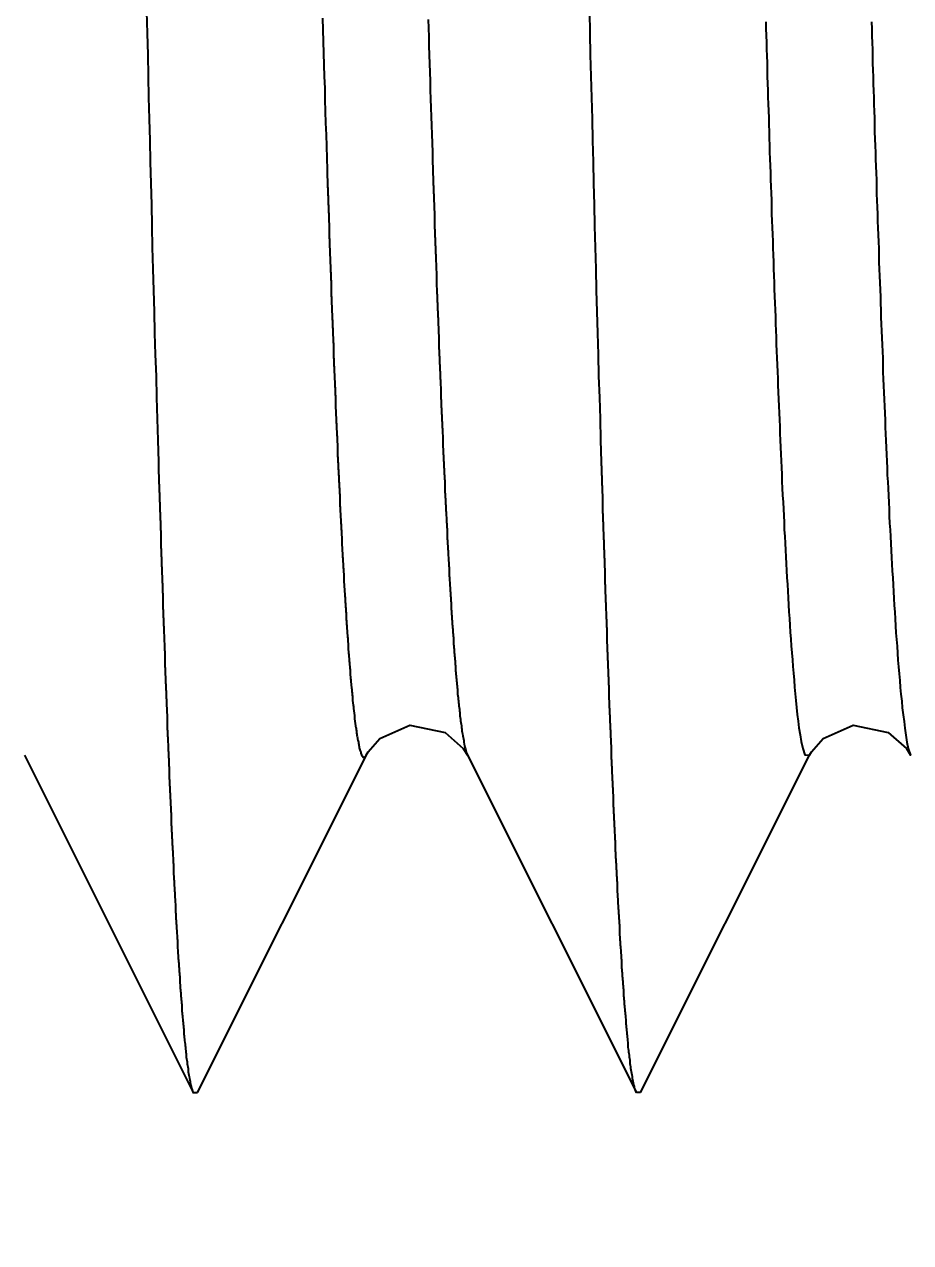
# Model space of a CAD drawing. Header units: millimetres. Extents: x 0 to 5600, y -67 to 2530.
# Drawn here: x 4045.482 to 4048.562, y 913.261 to 917.496 of the extents above; entities that cross this region are included whole.
import ezdxf

# ---------------------------------------------------------------- set-up
doc = ezdxf.new("R2010")
doc.units = ezdxf.units.MM
doc.layers.add('내부선 및 부속', color=4, linetype='Continuous')
doc.layers.add('치수선', color=7, linetype='Continuous')
doc.styles.add('____', font='')
doc.styles.get('____').set_extended_font_data('굴림')
doc.dimstyles.new('MSADIM', dxfattribs={"dimtxt": 33, "dimasz": 17, "dimexe": 10, "dimexo": 7.5, "dimgap": 10, "dimtad": 0, "dimtih": 1, "dimtoh": 1, "dimdec": 0, "dimzin": 1, "dimdsep": 46, "dimtxsty": '____', "dimcen": 11.25, "dimadec": 0, "dimazin": 0, "dimtfac": 1, "dimtdec": 0, "dimtix": 1, "dimtmove": 0, "dimatfit": 3, "dimfxl": 1, "dimtolj": 1, "dimtzin": 1, "dimarcsym": 0})

# ---------------------------------------------------------------- blocks, each defined once
blk = doc.blocks.new('*D9')
at = {"layer": '치수선', "color": 0, "linetype": 'Continuous', "lineweight": -2, "transparency": 16777216}
for p, q in [((3996.7135, 930.2003), (3945.8852, 930.2003)), ((3955.8852, 913.2003), (3955.8852, 820.5165)), ((3955.8852, 682.2003), (3955.8852, 774.884)), ((4073.7135, 665.2003), (3945.8852, 665.2003))]:
    blk.add_line(p, q, dxfattribs=at)
at = {"layer": '치수선', "color": 0, "linetype": 'Continuous', "transparency": 16777216}
for points in [[(3953.0519, 913.2003), (3958.7185, 913.2003), (3955.8852, 930.2003)], [(3953.0519, 682.2003), (3958.7185, 682.2003), (3955.8852, 665.2003)]]:
    blk.add_solid(points, dxfattribs=at)
at = {"layer": '치수선', "color": 0, "linetype": 'Continuous', "transparency": 16777216, "insert": (3955.8852, 797.7003), "char_height": 25, "attachment_point": 5, "style": '____'}
blk.add_mtext('\\A1;265', dxfattribs=at)
blk = doc.blocks.new('*D10')
at = {"layer": '치수선', "color": 0, "linetype": 'Continuous', "lineweight": -2, "transparency": 16777216}
for p, q in [((3996.7135, 930.2003), (3855.1804, 930.2003)), ((3865.1804, 913.2003), (3865.1804, 603.0331)), ((3865.1804, 247.2003), (3865.1804, 557.3674)), ((4163.7135, 230.2003), (3855.1804, 230.2003))]:
    blk.add_line(p, q, dxfattribs=at)
at = {"layer": '치수선', "color": 0, "linetype": 'Continuous', "transparency": 16777216}
for points in [[(3862.3471, 913.2003), (3868.0137, 913.2003), (3865.1804, 930.2003)], [(3862.3471, 247.2003), (3868.0137, 247.2003), (3865.1804, 230.2003)]]:
    blk.add_solid(points, dxfattribs=at)
at = {"layer": '치수선', "color": 0, "linetype": 'Continuous', "transparency": 16777216, "insert": (3865.1804, 580.2003), "char_height": 25, "attachment_point": 5, "style": '____'}
blk.add_mtext('\\A1;700', dxfattribs=at)

msp = doc.modelspace()

# ---------------------------------------------------------------- linework, layer by layer
at = {"layer": '내부선 및 부속', "linetype": 'Continuous'}
for p, q in [((4045.4822, 914.9559), (4046.069, 913.7828)), ((4046.0836, 913.7828), (4046.6705, 914.9559)), ((4047.022, 914.9559), (4047.6088, 913.7828)), ((4047.6235, 913.7828), (4048.2103, 914.9559)), ((4046.069, 913.7828), (4046.0836, 913.7828)), ((4047.6235, 913.7828), (4047.6088, 913.7828))]:
    msp.add_line(p, q, dxfattribs=at)
at = {"layer": '내부선 및 부속', "linetype": 'Continuous', "flags": 128}
for points in [[(4045.9068, 917.5395), (4045.9088, 917.4655), (4045.9108, 917.3905), (4045.9118, 917.3165), (4045.9138, 917.2415), (4045.9158, 917.1675), (4045.9178, 917.0925), (4045.9198, 917.0185), (4045.9218, 916.9435), (4045.9238, 916.8695), (4045.9248, 916.7945), (4045.9268, 916.7205), (4045.9288, 916.6465), (4045.9308, 916.5715), (4045.9328, 916.4975), (4045.9348, 916.4225), (4045.9368, 916.3485), (4045.9398, 916.2735), (4045.9418, 916.1995), (4045.9438, 916.1245), (4045.9458, 916.0505), (4045.9478, 915.9755), (4045.9478, 915.9755)], [(4046.5178, 917.5175), (4046.5198, 917.4775), (4046.5208, 917.4365), (4046.5218, 917.3965), (4046.5228, 917.3555), (4046.5238, 917.3155), (4046.5258, 917.2745), (4046.5268, 917.2345), (4046.5278, 917.1935), (4046.5288, 917.1535), (4046.5308, 917.1125), (4046.5308, 917.1125), (4046.5318, 917.0725), (4046.5328, 917.0315), (4046.5348, 916.9915), (4046.5348, 916.9915)], [(4046.8858, 917.5135), (4046.8868, 917.4825), (4046.8878, 917.4525), (4046.8878, 917.4215), (4046.8888, 917.3905), (4046.8898, 917.3595), (4046.8908, 917.3295), (4046.8918, 917.2985), (4046.8928, 917.2675), (4046.8938, 917.2375), (4046.8948, 917.2065), (4046.8958, 917.1755), (4046.8968, 917.1445), (4046.8978, 917.1145), (4046.8988, 917.0835), (4046.8998, 917.0525), (4046.9008, 917.0225), (4046.9018, 916.9915), (4046.9018, 916.9915)], [(4047.4878, 915.9755), (4047.4858, 916.0505), (4047.4838, 916.1245), (4047.4818, 916.1995), (4047.4788, 916.2735), (4047.4768, 916.3485), (4047.4748, 916.4225), (4047.4728, 916.4975), (4047.4708, 916.5715), (4047.4688, 916.6465), (4047.4668, 916.7205), (4047.4648, 916.7945), (4047.4628, 916.8695), (4047.4608, 916.9435), (4047.4598, 917.0185), (4047.4578, 917.0925), (4047.4558, 917.1675), (4047.4538, 917.2415), (4047.4518, 917.3165), (4047.4498, 917.3905), (4047.4488, 917.4655), (4047.4468, 917.5395)], [(4048.0588, 917.5055), (4048.0588, 917.4815), (4048.0598, 917.4575), (4048.0608, 917.4335), (4048.0608, 917.4105), (4048.0618, 917.3865), (4048.0628, 917.3625), (4048.0638, 917.3385), (4048.0638, 917.3145), (4048.0648, 917.2905), (4048.0658, 917.2665), (4048.0658, 917.2435), (4048.0668, 917.2195), (4048.0678, 917.1955), (4048.0688, 917.1715), (4048.0688, 917.1475), (4048.0698, 917.1235), (4048.0708, 917.0995), (4048.0718, 917.0765), (4048.0718, 917.0525), (4048.0728, 917.0285), (4048.0738, 917.0045), (4048.0748, 916.9805), (4048.0748, 916.9565), (4048.0758, 916.9325), (4048.0768, 916.9095), (4048.0778, 916.8855), (4048.0788, 916.8615), (4048.0788, 916.8375), (4048.0798, 916.8135), (4048.0798, 916.8135), (4048.0808, 916.7895), (4048.0818, 916.7655), (4048.0828, 916.7425), (4048.0828, 916.7185), (4048.0838, 916.6945), (4048.0848, 916.6705), (4048.0858, 916.6465), (4048.0868, 916.6225), (4048.0878, 916.5985), (4048.0878, 916.5755), (4048.0888, 916.5515), (4048.0898, 916.5275), (4048.0908, 916.5035), (4048.0918, 916.4795), (4048.0928, 916.4555), (4048.0938, 916.4315), (4048.0948, 916.4085), (4048.0948, 916.3845), (4048.0958, 916.3605), (4048.0968, 916.3365), (4048.0978, 916.3125), (4048.0988, 916.2885), (4048.0998, 916.2655), (4048.1008, 916.2415), (4048.1018, 916.2175), (4048.1028, 916.1935), (4048.1038, 916.1695), (4048.1048, 916.1455), (4048.1058, 916.1215), (4048.1068, 916.0985), (4048.1078, 916.0745), (4048.1088, 916.0505), (4048.1098, 916.0265), (4048.1108, 916.0025), (4048.1118, 915.9785), (4048.1128, 915.9555), (4048.1138, 915.9315), (4048.1148, 915.9075), (4048.1158, 915.8835), (4048.1168, 915.8595), (4048.1188, 915.8355), (4048.1198, 915.8115), (4048.1208, 915.7885), (4048.1218, 915.7645), (4048.1228, 915.7405), (4048.1248, 915.7165), (4048.1258, 915.6925), (4048.1268, 915.6685), (4048.1278, 915.6455), (4048.1298, 915.6215), (4048.1308, 915.5975), (4048.1318, 915.5735), (4048.1338, 915.5495), (4048.1348, 915.5255), (4048.1358, 915.5025), (4048.1378, 915.4785), (4048.1388, 915.4545), (4048.1408, 915.4305), (4048.1418, 915.4065), (4048.1438, 915.3835), (4048.1458, 915.3595), (4048.1468, 915.3355), (4048.1488, 915.3115), (4048.1508, 915.2875), (4048.1528, 915.2645), (4048.1548, 915.2405), (4048.1568, 915.2165), (4048.1588, 915.1925), (4048.1608, 915.1685), (4048.1628, 915.1455), (4048.1658, 915.1215), (4048.1678, 915.0975), (4048.1708, 915.0735), (4048.1738, 915.0505), (4048.1778, 915.0265), (4048.1818, 915.0035), (4048.1868, 914.9795), (4048.1938, 914.9565), (4048.2098, 914.9555), (4048.2098, 914.9555)], [(4048.4258, 917.5045), (4048.4268, 917.4805), (4048.4268, 917.4565), (4048.4278, 917.4325), (4048.4288, 917.4085), (4048.4288, 917.3845), (4048.4298, 917.3615), (4048.4308, 917.3375), (4048.4318, 917.3135), (4048.4318, 917.2895), (4048.4328, 917.2655), (4048.4338, 917.2415), (4048.4338, 917.2175), (4048.4348, 917.1945), (4048.4358, 917.1705), (4048.4368, 917.1465), (4048.4368, 917.1225), (4048.4378, 917.0985), (4048.4388, 917.0745), (4048.4398, 917.0505), (4048.4398, 917.0275), (4048.4408, 917.0035), (4048.4418, 916.9795), (4048.4428, 916.9555), (4048.4438, 916.9315), (4048.4438, 916.9075), (4048.4448, 916.8835), (4048.4458, 916.8605), (4048.4468, 916.8365), (4048.4468, 916.8365), (4048.4468, 916.8125), (4048.4478, 916.7885), (4048.4488, 916.7645), (4048.4498, 916.7405), (4048.4508, 916.7165), (4048.4518, 916.6935), (4048.4518, 916.6695), (4048.4528, 916.6455), (4048.4538, 916.6215), (4048.4548, 916.5975), (4048.4558, 916.5735), (4048.4568, 916.5495), (4048.4568, 916.5265), (4048.4578, 916.5025), (4048.4588, 916.4785), (4048.4598, 916.4545), (4048.4608, 916.4305), (4048.4618, 916.4065), (4048.4628, 916.3825), (4048.4638, 916.3595), (4048.4648, 916.3355), (4048.4658, 916.3115), (4048.4658, 916.2875), (4048.4668, 916.2635), (4048.4678, 916.2395), (4048.4688, 916.2165), (4048.4698, 916.1925), (4048.4708, 916.1685), (4048.4718, 916.1445), (4048.4728, 916.1205), (4048.4738, 916.0965), (4048.4748, 916.0725), (4048.4758, 916.0495), (4048.4768, 916.0255), (4048.4778, 916.0015), (4048.4788, 915.9775), (4048.4798, 915.9535), (4048.4808, 915.9295), (4048.4828, 915.9065), (4048.4838, 915.8825), (4048.4848, 915.8585), (4048.4858, 915.8345), (4048.4868, 915.8105), (4048.4878, 915.7865), (4048.4888, 915.7625), (4048.4908, 915.7395), (4048.4918, 915.7155), (4048.4928, 915.6915), (4048.4938, 915.6675), (4048.4958, 915.6435), (4048.4968, 915.6195), (4048.4978, 915.5965), (4048.4998, 915.5725), (4048.5008, 915.5485), (4048.5018, 915.5245), (4048.5038, 915.5005), (4048.5048, 915.4775), (4048.5068, 915.4535), (4048.5078, 915.4295), (4048.5098, 915.4055), (4048.5108, 915.3815), (4048.5128, 915.3575), (4048.5148, 915.3345), (4048.5158, 915.3105), (4048.5178, 915.2865), (4048.5198, 915.2625), (4048.5218, 915.2385), (4048.5238, 915.2155), (4048.5258, 915.1915), (4048.5278, 915.1675), (4048.5308, 915.1435), (4048.5328, 915.1205), (4048.5358, 915.0965), (4048.5388, 915.0725), (4048.5418, 915.0495), (4048.5448, 915.0255), (4048.5488, 915.0015), (4048.5538, 914.9785), (4048.5618, 914.9555), (4048.5618, 914.9555)], [(4046.5348, 916.9915), (4046.5348, 916.9875), (4046.5348, 916.9835), (4046.5348, 916.9795), (4046.5348, 916.9755), (4046.5348, 916.9715), (4046.5348, 916.9675), (4046.5348, 916.9635), (4046.5358, 916.9595), (4046.5358, 916.9555), (4046.5358, 916.9515), (4046.5358, 916.9475), (4046.5358, 916.9425), (4046.5358, 916.9385), (4046.5358, 916.9345), (4046.5358, 916.9305), (4046.5368, 916.9265), (4046.5368, 916.9225), (4046.5368, 916.9185), (4046.5368, 916.9145), (4046.5368, 916.9105), (4046.5368, 916.9065), (4046.5368, 916.9025), (4046.5378, 916.8985), (4046.5378, 916.8945), (4046.5378, 916.8905), (4046.5378, 916.8865), (4046.5378, 916.8825), (4046.5378, 916.8785), (4046.5378, 916.8745), (4046.5378, 916.8705), (4046.5388, 916.8665), (4046.5388, 916.8625), (4046.5388, 916.8585), (4046.5388, 916.8545), (4046.5388, 916.8505), (4046.5388, 916.8465), (4046.5388, 916.8425), (4046.5398, 916.8385), (4046.5398, 916.8345), (4046.5398, 916.8295), (4046.5398, 916.8255), (4046.5398, 916.8215), (4046.5398, 916.8175), (4046.5398, 916.8135), (4046.5398, 916.8095), (4046.5408, 916.8055), (4046.5408, 916.8015), (4046.5408, 916.7975), (4046.5408, 916.7935), (4046.5408, 916.7895), (4046.5408, 916.7855), (4046.5408, 916.7815), (4046.5418, 916.7775), (4046.5418, 916.7735), (4046.5418, 916.7695), (4046.5418, 916.7655), (4046.5418, 916.7615), (4046.5418, 916.7575), (4046.5418, 916.7535), (4046.5428, 916.7495), (4046.5428, 916.7455), (4046.5428, 916.7415), (4046.5428, 916.7375), (4046.5428, 916.7335), (4046.5428, 916.7295), (4046.5428, 916.7255), (4046.5428, 916.7215), (4046.5438, 916.7175), (4046.5438, 916.7125), (4046.5438, 916.7085), (4046.5438, 916.7045), (4046.5438, 916.7005), (4046.5438, 916.6965), (4046.5438, 916.6925), (4046.5448, 916.6885), (4046.5448, 916.6845), (4046.5448, 916.6805), (4046.5448, 916.6765), (4046.5448, 916.6725), (4046.5448, 916.6685), (4046.5448, 916.6645), (4046.5458, 916.6605), (4046.5458, 916.6565), (4046.5458, 916.6525), (4046.5458, 916.6485), (4046.5458, 916.6445), (4046.5458, 916.6405), (4046.5458, 916.6365), (4046.5468, 916.6325), (4046.5468, 916.6285), (4046.5468, 916.6245), (4046.5468, 916.6205), (4046.5468, 916.6165), (4046.5468, 916.6125), (4046.5468, 916.6085), (4046.5478, 916.6045), (4046.5478, 916.6005), (4046.5478, 916.5955), (4046.5478, 916.5915), (4046.5478, 916.5875), (4046.5478, 916.5875), (4046.5478, 916.5835), (4046.5478, 916.5795), (4046.5488, 916.5755), (4046.5488, 916.5715), (4046.5488, 916.5675), (4046.5488, 916.5635), (4046.5488, 916.5595), (4046.5488, 916.5555), (4046.5488, 916.5515), (4046.5498, 916.5475), (4046.5498, 916.5435), (4046.5498, 916.5395), (4046.5498, 916.5355), (4046.5498, 916.5315), (4046.5498, 916.5275), (4046.5498, 916.5235), (4046.5508, 916.5195), (4046.5508, 916.5155), (4046.5508, 916.5115), (4046.5508, 916.5075), (4046.5508, 916.5035), (4046.5508, 916.4995), (4046.5508, 916.4955), (4046.5518, 916.4915), (4046.5518, 916.4875), (4046.5518, 916.4835), (4046.5518, 916.4785), (4046.5518, 916.4745), (4046.5518, 916.4705), (4046.5528, 916.4665), (4046.5528, 916.4625), (4046.5528, 916.4585), (4046.5528, 916.4545), (4046.5528, 916.4505), (4046.5528, 916.4465), (4046.5528, 916.4425), (4046.5538, 916.4385), (4046.5538, 916.4345), (4046.5538, 916.4305), (4046.5538, 916.4265), (4046.5538, 916.4225), (4046.5538, 916.4185), (4046.5538, 916.4145), (4046.5548, 916.4105), (4046.5548, 916.4065), (4046.5548, 916.4025), (4046.5548, 916.3985), (4046.5548, 916.3945), (4046.5548, 916.3905), (4046.5558, 916.3865), (4046.5558, 916.3825), (4046.5558, 916.3785), (4046.5558, 916.3745), (4046.5558, 916.3705), (4046.5558, 916.3665), (4046.5558, 916.3615), (4046.5568, 916.3575), (4046.5568, 916.3535), (4046.5568, 916.3495), (4046.5568, 916.3455), (4046.5568, 916.3415), (4046.5568, 916.3375), (4046.5578, 916.3335), (4046.5578, 916.3295), (4046.5578, 916.3255), (4046.5578, 916.3215), (4046.5578, 916.3175), (4046.5578, 916.3135), (4046.5578, 916.3095), (4046.5588, 916.3055), (4046.5588, 916.3015), (4046.5588, 916.2975), (4046.5588, 916.2935), (4046.5588, 916.2895), (4046.5588, 916.2855), (4046.5598, 916.2815), (4046.5598, 916.2775), (4046.5598, 916.2735), (4046.5598, 916.2695), (4046.5598, 916.2655), (4046.5598, 916.2615), (4046.5608, 916.2575), (4046.5608, 916.2535), (4046.5608, 916.2495), (4046.5608, 916.2455), (4046.5608, 916.2405), (4046.5608, 916.2365), (4046.5618, 916.2325), (4046.5618, 916.2285), (4046.5618, 916.2245), (4046.5618, 916.2205), (4046.5618, 916.2165), (4046.5618, 916.2125), (4046.5618, 916.2085), (4046.5628, 916.2045), (4046.5628, 916.2005), (4046.5628, 916.1965), (4046.5628, 916.1925), (4046.5628, 916.1885), (4046.5628, 916.1845), (4046.5628, 916.1845), (4046.5638, 916.1805), (4046.5638, 916.1765), (4046.5638, 916.1725), (4046.5638, 916.1685), (4046.5638, 916.1645), (4046.5638, 916.1605), (4046.5648, 916.1565), (4046.5648, 916.1525), (4046.5648, 916.1485), (4046.5648, 916.1445), (4046.5648, 916.1405), (4046.5648, 916.1365), (4046.5658, 916.1325), (4046.5658, 916.1285), (4046.5658, 916.1245), (4046.5658, 916.1195), (4046.5658, 916.1155), (4046.5658, 916.1115), (4046.5668, 916.1075), (4046.5668, 916.1035), (4046.5668, 916.0995), (4046.5668, 916.0955), (4046.5668, 916.0915), (4046.5668, 916.0875), (4046.5678, 916.0835), (4046.5678, 916.0795), (4046.5678, 916.0755), (4046.5678, 916.0715), (4046.5678, 916.0675), (4046.5688, 916.0635), (4046.5688, 916.0595), (4046.5688, 916.0555), (4046.5688, 916.0515), (4046.5688, 916.0475), (4046.5688, 916.0435), (4046.5698, 916.0395), (4046.5698, 916.0355), (4046.5698, 916.0315), (4046.5698, 916.0275), (4046.5698, 916.0235), (4046.5698, 916.0195), (4046.5708, 916.0155), (4046.5708, 916.0115), (4046.5708, 916.0075), (4046.5708, 916.0035), (4046.5708, 915.9985), (4046.5708, 915.9945), (4046.5718, 915.9905), (4046.5718, 915.9865), (4046.5718, 915.9825), (4046.5718, 915.9785), (4046.5718, 915.9745), (4046.5728, 915.9705), (4046.5728, 915.9665), (4046.5728, 915.9625), (4046.5728, 915.9585), (4046.5728, 915.9545), (4046.5728, 915.9505), (4046.5738, 915.9465), (4046.5738, 915.9425), (4046.5738, 915.9385), (4046.5738, 915.9345), (4046.5738, 915.9305), (4046.5748, 915.9265), (4046.5748, 915.9225), (4046.5748, 915.9185), (4046.5748, 915.9145), (4046.5748, 915.9105), (4046.5748, 915.9065), (4046.5758, 915.9025), (4046.5758, 915.8985), (4046.5758, 915.8945), (4046.5758, 915.8905), (4046.5758, 915.8865), (4046.5768, 915.8825), (4046.5768, 915.8775), (4046.5768, 915.8735), (4046.5768, 915.8695), (4046.5768, 915.8655), (4046.5778, 915.8615), (4046.5778, 915.8575), (4046.5778, 915.8535), (4046.5778, 915.8495), (4046.5778, 915.8455), (4046.5788, 915.8415), (4046.5788, 915.8375), (4046.5788, 915.8335), (4046.5788, 915.8295), (4046.5788, 915.8255), (4046.5788, 915.8215), (4046.5798, 915.8175), (4046.5798, 915.8135), (4046.5798, 915.8095), (4046.5798, 915.8055), (4046.5798, 915.8015), (4046.5808, 915.7975), (4046.5808, 915.7935), (4046.5808, 915.7895), (4046.5808, 915.7855), (4046.5808, 915.7815), (4046.5808, 915.7815), (4046.5818, 915.7775), (4046.5818, 915.7735), (4046.5818, 915.7695), (4046.5818, 915.7655), (4046.5818, 915.7615), (4046.5828, 915.7575), (4046.5828, 915.7525), (4046.5828, 915.7485), (4046.5828, 915.7445), (4046.5828, 915.7405), (4046.5838, 915.7365), (4046.5838, 915.7325), (4046.5838, 915.7285), (4046.5838, 915.7245), (4046.5838, 915.7205), (4046.5848, 915.7165), (4046.5848, 915.7125), (4046.5848, 915.7085), (4046.5848, 915.7045), (4046.5858, 915.7005), (4046.5858, 915.6965), (4046.5858, 915.6925), (4046.5858, 915.6885), (4046.5858, 915.6845), (4046.5868, 915.6805), (4046.5868, 915.6765), (4046.5868, 915.6725), (4046.5868, 915.6685), (4046.5868, 915.6645), (4046.5878, 915.6605), (4046.5878, 915.6565), (4046.5878, 915.6525), (4046.5878, 915.6485), (4046.5878, 915.6445), (4046.5888, 915.6405), (4046.5888, 915.6365), (4046.5888, 915.6325), (4046.5888, 915.6275), (4046.5898, 915.6235), (4046.5898, 915.6195), (4046.5898, 915.6155), (4046.5898, 915.6115), (4046.5898, 915.6075), (4046.5908, 915.6035), (4046.5908, 915.5995), (4046.5908, 915.5955), (4046.5908, 915.5915), (4046.5918, 915.5875), (4046.5918, 915.5835), (4046.5918, 915.5795), (4046.5918, 915.5755), (4046.5928, 915.5715), (4046.5928, 915.5675), (4046.5928, 915.5635), (4046.5928, 915.5595), (4046.5928, 915.5555), (4046.5938, 915.5515), (4046.5938, 915.5475), (4046.5938, 915.5435), (4046.5938, 915.5395), (4046.5948, 915.5355), (4046.5948, 915.5315), (4046.5948, 915.5275), (4046.5948, 915.5235), (4046.5958, 915.5195), (4046.5958, 915.5155), (4046.5958, 915.5115), (4046.5958, 915.5075), (4046.5968, 915.5035), (4046.5968, 915.4995), (4046.5968, 915.4945), (4046.5968, 915.4905), (4046.5968, 915.4865), (4046.5978, 915.4825), (4046.5978, 915.4785), (4046.5978, 915.4745), (4046.5978, 915.4705), (4046.5988, 915.4665), (4046.5988, 915.4625), (4046.5988, 915.4585), (4046.5988, 915.4545), (4046.5998, 915.4505), (4046.5998, 915.4465), (4046.5998, 915.4425), (4046.5998, 915.4385), (4046.6008, 915.4345), (4046.6008, 915.4305), (4046.6008, 915.4265), (4046.6018, 915.4225), (4046.6018, 915.4185), (4046.6018, 915.4145), (4046.6018, 915.4105), (4046.6028, 915.4065), (4046.6028, 915.4025), (4046.6028, 915.3985), (4046.6028, 915.3945), (4046.6038, 915.3905), (4046.6038, 915.3865), (4046.6038, 915.3825), (4046.6038, 915.3785), (4046.6038, 915.3785), (4046.6048, 915.3745), (4046.6048, 915.3705), (4046.6048, 915.3665), (4046.6058, 915.3625), (4046.6058, 915.3585), (4046.6058, 915.3535), (4046.6058, 915.3495), (4046.6068, 915.3455), (4046.6068, 915.3415), (4046.6068, 915.3375), (4046.6078, 915.3335), (4046.6078, 915.3295), (4046.6078, 915.3255), (4046.6078, 915.3215), (4046.6088, 915.3175), (4046.6088, 915.3135), (4046.6088, 915.3095), (4046.6098, 915.3055), (4046.6098, 915.3015), (4046.6098, 915.2975), (4046.6108, 915.2935), (4046.6108, 915.2895), (4046.6108, 915.2855), (4046.6108, 915.2815), (4046.6118, 915.2775), (4046.6118, 915.2735), (4046.6118, 915.2695), (4046.6128, 915.2655), (4046.6128, 915.2615), (4046.6128, 915.2575), (4046.6138, 915.2535), (4046.6138, 915.2495), (4046.6138, 915.2455), (4046.6148, 915.2415), (4046.6148, 915.2375), (4046.6148, 915.2335), (4046.6158, 915.2295), (4046.6158, 915.2255), (4046.6158, 915.2215), (4046.6168, 915.2175), (4046.6168, 915.2135), (4046.6168, 915.2095), (4046.6178, 915.2055), (4046.6178, 915.2015), (4046.6178, 915.1975), (4046.6188, 915.1935), (4046.6188, 915.1895), (4046.6198, 915.1845), (4046.6198, 915.1805), (4046.6198, 915.1765), (4046.6208, 915.1725), (4046.6208, 915.1685), (4046.6208, 915.1645), (4046.6218, 915.1605), (4046.6218, 915.1565), (4046.6228, 915.1525), (4046.6228, 915.1485), (4046.6228, 915.1445), (4046.6238, 915.1405), (4046.6238, 915.1365), (4046.6248, 915.1325), (4046.6248, 915.1285), (4046.6258, 915.1245), (4046.6258, 915.1205), (4046.6258, 915.1165), (4046.6268, 915.1125), (4046.6268, 915.1085), (4046.6278, 915.1045), (4046.6278, 915.1005), (4046.6288, 915.0965), (4046.6288, 915.0925), (4046.6288, 915.0885), (4046.6298, 915.0845), (4046.6298, 915.0805), (4046.6308, 915.0765), (4046.6308, 915.0725), (4046.6318, 915.0685), (4046.6318, 915.0645), (4046.6328, 915.0605), (4046.6328, 915.0565), (4046.6338, 915.0525), (4046.6348, 915.0485), (4046.6348, 915.0445), (4046.6358, 915.0405), (4046.6358, 915.0365), (4046.6368, 915.0325), (4046.6378, 915.0285), (4046.6378, 915.0245), (4046.6388, 915.0205), (4046.6398, 915.0165), (4046.6398, 915.0125), (4046.6408, 915.0085), (4046.6418, 915.0045), (4046.6428, 915.0005), (4046.6428, 914.9965), (4046.6438, 914.9925), (4046.6448, 914.9885), (4046.6458, 914.9855), (4046.6458, 914.9815), (4046.6468, 914.9775), (4046.6468, 914.9775), (4046.6478, 914.9745), (4046.6488, 914.9705), (4046.6508, 914.9665), (4046.6518, 914.9625), (4046.6538, 914.9575), (4046.6558, 914.9535), (4046.6588, 914.9495), (4046.6618, 914.9485), (4046.6648, 914.9495), (4046.6678, 914.9525), (4046.6708, 914.9555), (4046.6708, 914.9555)], [(4046.9018, 916.9915), (4046.9018, 916.9855), (4046.9018, 916.9795), (4046.9018, 916.9735), (4046.9028, 916.9685), (4046.9028, 916.9625), (4046.9028, 916.9565), (4046.9028, 916.9505), (4046.9028, 916.9445), (4046.9028, 916.9395), (4046.9038, 916.9335), (4046.9038, 916.9275), (4046.9038, 916.9215), (4046.9038, 916.9155), (4046.9038, 916.9105), (4046.9048, 916.9045), (4046.9048, 916.8985), (4046.9048, 916.8925), (4046.9048, 916.8865), (4046.9048, 916.8805), (4046.9058, 916.8755), (4046.9058, 916.8695), (4046.9058, 916.8635), (4046.9058, 916.8575), (4046.9058, 916.8515), (4046.9068, 916.8465), (4046.9068, 916.8405), (4046.9068, 916.8345), (4046.9068, 916.8285), (4046.9068, 916.8225), (4046.9068, 916.8175), (4046.9078, 916.8115), (4046.9078, 916.8055), (4046.9078, 916.7995), (4046.9078, 916.7935), (4046.9078, 916.7875), (4046.9088, 916.7825), (4046.9088, 916.7765), (4046.9088, 916.7705), (4046.9088, 916.7645), (4046.9088, 916.7585), (4046.9098, 916.7535), (4046.9098, 916.7475), (4046.9098, 916.7415), (4046.9098, 916.7355), (4046.9098, 916.7295), (4046.9108, 916.7245), (4046.9108, 916.7185), (4046.9108, 916.7125), (4046.9108, 916.7065), (4046.9108, 916.7005), (4046.9118, 916.6955), (4046.9118, 916.6895), (4046.9118, 916.6835), (4046.9118, 916.6775), (4046.9118, 916.6715), (4046.9128, 916.6655), (4046.9128, 916.6605), (4046.9128, 916.6545), (4046.9128, 916.6485), (4046.9128, 916.6425), (4046.9138, 916.6365), (4046.9138, 916.6315), (4046.9138, 916.6255), (4046.9138, 916.6195), (4046.9138, 916.6135), (4046.9148, 916.6075), (4046.9148, 916.6025), (4046.9148, 916.5965), (4046.9148, 916.5905), (4046.9148, 916.5845), (4046.9158, 916.5785), (4046.9158, 916.5725), (4046.9158, 916.5675), (4046.9158, 916.5615), (4046.9168, 916.5555), (4046.9168, 916.5495), (4046.9168, 916.5435), (4046.9168, 916.5385), (4046.9168, 916.5325), (4046.9178, 916.5265), (4046.9178, 916.5205), (4046.9178, 916.5145), (4046.9178, 916.5095), (4046.9178, 916.5035), (4046.9188, 916.4975), (4046.9188, 916.4915), (4046.9188, 916.4855), (4046.9188, 916.4805), (4046.9198, 916.4745), (4046.9198, 916.4685), (4046.9198, 916.4625), (4046.9198, 916.4565), (4046.9198, 916.4505), (4046.9208, 916.4455), (4046.9208, 916.4395), (4046.9208, 916.4335), (4046.9208, 916.4275), (4046.9208, 916.4215), (4046.9218, 916.4165), (4046.9218, 916.4105), (4046.9218, 916.4105), (4046.9218, 916.4045), (4046.9218, 916.3985), (4046.9228, 916.3925), (4046.9228, 916.3875), (4046.9228, 916.3815), (4046.9228, 916.3755), (4046.9228, 916.3695), (4046.9238, 916.3635), (4046.9238, 916.3575), (4046.9238, 916.3525), (4046.9238, 916.3465), (4046.9248, 916.3405), (4046.9248, 916.3345), (4046.9248, 916.3285), (4046.9248, 916.3235), (4046.9248, 916.3175), (4046.9258, 916.3115), (4046.9258, 916.3055), (4046.9258, 916.2995), (4046.9258, 916.2945), (4046.9268, 916.2885), (4046.9268, 916.2825), (4046.9268, 916.2765), (4046.9268, 916.2705), (4046.9268, 916.2655), (4046.9278, 916.2595), (4046.9278, 916.2535), (4046.9278, 916.2475), (4046.9278, 916.2415), (4046.9288, 916.2355), (4046.9288, 916.2305), (4046.9288, 916.2245), (4046.9288, 916.2185), (4046.9298, 916.2125), (4046.9298, 916.2065), (4046.9298, 916.2015), (4046.9298, 916.1955), (4046.9308, 916.1895), (4046.9308, 916.1835), (4046.9308, 916.1775), (4046.9308, 916.1725), (4046.9308, 916.1665), (4046.9318, 916.1605), (4046.9318, 916.1545), (4046.9318, 916.1485), (4046.9318, 916.1435), (4046.9328, 916.1375), (4046.9328, 916.1315), (4046.9328, 916.1255), (4046.9328, 916.1195), (4046.9338, 916.1135), (4046.9338, 916.1085), (4046.9338, 916.1025), (4046.9338, 916.0965), (4046.9348, 916.0905), (4046.9348, 916.0845), (4046.9348, 916.0795), (4046.9348, 916.0735), (4046.9358, 916.0675), (4046.9358, 916.0615), (4046.9358, 916.0555), (4046.9358, 916.0505), (4046.9368, 916.0445), (4046.9368, 916.0385), (4046.9368, 916.0325), (4046.9368, 916.0265), (4046.9378, 916.0215), (4046.9378, 916.0155), (4046.9378, 916.0095), (4046.9378, 916.0035), (4046.9388, 915.9975), (4046.9388, 915.9915), (4046.9388, 915.9865), (4046.9388, 915.9805), (4046.9398, 915.9745), (4046.9398, 915.9685), (4046.9398, 915.9625), (4046.9398, 915.9575), (4046.9408, 915.9515), (4046.9408, 915.9455), (4046.9408, 915.9395), (4046.9408, 915.9335), (4046.9418, 915.9285), (4046.9418, 915.9225), (4046.9418, 915.9165), (4046.9428, 915.9105), (4046.9428, 915.9045), (4046.9428, 915.8995), (4046.9428, 915.8935), (4046.9438, 915.8875), (4046.9438, 915.8815), (4046.9438, 915.8755), (4046.9438, 915.8705), (4046.9448, 915.8645), (4046.9448, 915.8585), (4046.9448, 915.8525), (4046.9458, 915.8465), (4046.9458, 915.8405), (4046.9458, 915.8355), (4046.9458, 915.8295), (4046.9458, 915.8295), (4046.9468, 915.8235), (4046.9468, 915.8175), (4046.9468, 915.8115), (4046.9468, 915.8065), (4046.9478, 915.8005), (4046.9478, 915.7945), (4046.9478, 915.7885), (4046.9488, 915.7825), (4046.9488, 915.7775), (4046.9488, 915.7715), (4046.9488, 915.7655), (4046.9498, 915.7595), (4046.9498, 915.7535), (4046.9498, 915.7485), (4046.9508, 915.7425), (4046.9508, 915.7365), (4046.9508, 915.7305), (4046.9518, 915.7245), (4046.9518, 915.7195), (4046.9518, 915.7135), (4046.9518, 915.7075), (4046.9528, 915.7015), (4046.9528, 915.6955), (4046.9528, 915.6895), (4046.9538, 915.6845), (4046.9538, 915.6785), (4046.9538, 915.6725), (4046.9548, 915.6665), (4046.9548, 915.6605), (4046.9548, 915.6555), (4046.9548, 915.6495), (4046.9558, 915.6435), (4046.9558, 915.6375), (4046.9558, 915.6315), (4046.9568, 915.6265), (4046.9568, 915.6205), (4046.9568, 915.6145), (4046.9578, 915.6085), (4046.9578, 915.6025), (4046.9578, 915.5975), (4046.9588, 915.5915), (4046.9588, 915.5855), (4046.9588, 915.5795), (4046.9598, 915.5735), (4046.9598, 915.5685), (4046.9598, 915.5625), (4046.9608, 915.5565), (4046.9608, 915.5505), (4046.9608, 915.5445), (4046.9618, 915.5395), (4046.9618, 915.5335), (4046.9618, 915.5275), (4046.9628, 915.5215), (4046.9628, 915.5155), (4046.9628, 915.5095), (4046.9638, 915.5045), (4046.9638, 915.4985), (4046.9638, 915.4925), (4046.9648, 915.4865), (4046.9648, 915.4805), (4046.9648, 915.4755), (4046.9658, 915.4695), (4046.9658, 915.4635), (4046.9668, 915.4575), (4046.9668, 915.4515), (4046.9668, 915.4465), (4046.9678, 915.4405), (4046.9678, 915.4345), (4046.9678, 915.4285), (4046.9688, 915.4225), (4046.9688, 915.4175), (4046.9688, 915.4115), (4046.9698, 915.4055), (4046.9698, 915.3995), (4046.9708, 915.3935), (4046.9708, 915.3885), (4046.9708, 915.3825), (4046.9718, 915.3765), (4046.9718, 915.3705), (4046.9728, 915.3645), (4046.9728, 915.3595), (4046.9728, 915.3535), (4046.9738, 915.3475), (4046.9738, 915.3415), (4046.9748, 915.3355), (4046.9748, 915.3305), (4046.9758, 915.3245), (4046.9758, 915.3185), (4046.9758, 915.3125), (4046.9768, 915.3065), (4046.9768, 915.3015), (4046.9778, 915.2955), (4046.9778, 915.2895), (4046.9788, 915.2835), (4046.9788, 915.2775), (4046.9788, 915.2725), (4046.9798, 915.2665), (4046.9798, 915.2605), (4046.9808, 915.2545), (4046.9808, 915.2485), (4046.9808, 915.2485), (4046.9818, 915.2435), (4046.9818, 915.2375), (4046.9828, 915.2315), (4046.9828, 915.2255), (4046.9838, 915.2205), (4046.9838, 915.2145), (4046.9848, 915.2085), (4046.9848, 915.2025), (4046.9858, 915.1965), (4046.9858, 915.1915), (4046.9868, 915.1855), (4046.9868, 915.1795), (4046.9878, 915.1735), (4046.9878, 915.1675), (4046.9888, 915.1625), (4046.9898, 915.1565), (4046.9898, 915.1505), (4046.9908, 915.1445), (4046.9908, 915.1385), (4046.9918, 915.1335), (4046.9918, 915.1275), (4046.9928, 915.1215), (4046.9938, 915.1155), (4046.9938, 915.1095), (4046.9948, 915.1045), (4046.9958, 915.0985), (4046.9958, 915.0925), (4046.9968, 915.0865), (4046.9978, 915.0815), (4046.9978, 915.0755), (4046.9988, 915.0695), (4046.9998, 915.0635), (4047.0008, 915.0585), (4047.0008, 915.0525), (4047.0018, 915.0465), (4047.0028, 915.0405), (4047.0038, 915.0345), (4047.0048, 915.0295), (4047.0058, 915.0235), (4047.0068, 915.0175), (4047.0078, 915.0125), (4047.0088, 915.0065), (4047.0098, 915.0005), (4047.0108, 914.9945), (4047.0118, 914.9895), (4047.0128, 914.9835), (4047.0148, 914.9775), (4047.0158, 914.9725), (4047.0178, 914.9665), (4047.0198, 914.9615), (4047.0218, 914.9555), (4047.0218, 914.9555)], [(4045.9478, 915.9755), (4045.9478, 915.9705), (4045.9488, 915.9645), (4045.9488, 915.9585), (4045.9488, 915.9525), (4045.9488, 915.9475), (4045.9488, 915.9415), (4045.9488, 915.9355), (4045.9498, 915.9305), (4045.9498, 915.9245), (4045.9498, 915.9185), (4045.9498, 915.9125), (4045.9498, 915.9075), (4045.9498, 915.9015), (4045.9508, 915.8955), (4045.9508, 915.8895), (4045.9508, 915.8845), (4045.9508, 915.8785), (4045.9508, 915.8725), (4045.9518, 915.8665), (4045.9518, 915.8615), (4045.9518, 915.8555), (4045.9518, 915.8495), (4045.9518, 915.8435), (4045.9518, 915.8385), (4045.9528, 915.8325), (4045.9528, 915.8265), (4045.9528, 915.8215), (4045.9528, 915.8155), (4045.9528, 915.8095), (4045.9528, 915.8035), (4045.9538, 915.7985), (4045.9538, 915.7925), (4045.9538, 915.7865), (4045.9538, 915.7805), (4045.9538, 915.7755), (4045.9548, 915.7695), (4045.9548, 915.7635), (4045.9548, 915.7575), (4045.9548, 915.7525), (4045.9548, 915.7465), (4045.9548, 915.7405), (4045.9558, 915.7345), (4045.9558, 915.7295), (4045.9558, 915.7235), (4045.9558, 915.7175), (4045.9558, 915.7125), (4045.9568, 915.7065), (4045.9568, 915.7005), (4045.9568, 915.6945), (4045.9568, 915.6895), (4045.9568, 915.6835), (4045.9568, 915.6775), (4045.9578, 915.6715), (4045.9578, 915.6665), (4045.9578, 915.6605), (4045.9578, 915.6545), (4045.9578, 915.6485), (4045.9588, 915.6435), (4045.9588, 915.6375), (4045.9588, 915.6315), (4045.9588, 915.6255), (4045.9588, 915.6205), (4045.9588, 915.6145), (4045.9598, 915.6085), (4045.9598, 915.6035), (4045.9598, 915.5975), (4045.9598, 915.5915), (4045.9598, 915.5855), (4045.9608, 915.5805), (4045.9608, 915.5745), (4045.9608, 915.5685), (4045.9608, 915.5625), (4045.9608, 915.5575), (4045.9618, 915.5515), (4045.9618, 915.5455), (4045.9618, 915.5395), (4045.9618, 915.5345), (4045.9618, 915.5285), (4045.9618, 915.5225), (4045.9628, 915.5165), (4045.9628, 915.5115), (4045.9628, 915.5055), (4045.9628, 915.4995), (4045.9628, 915.4945), (4045.9638, 915.4885), (4045.9638, 915.4825), (4045.9638, 915.4765), (4045.9638, 915.4715), (4045.9638, 915.4655), (4045.9648, 915.4595), (4045.9648, 915.4535), (4045.9648, 915.4485), (4045.9648, 915.4425), (4045.9648, 915.4365), (4045.9658, 915.4305), (4045.9658, 915.4255), (4045.9658, 915.4195), (4045.9658, 915.4135), (4045.9658, 915.4075), (4045.9668, 915.4025), (4045.9668, 915.4025), (4045.9668, 915.3965), (4045.9668, 915.3905), (4045.9668, 915.3855), (4045.9668, 915.3795), (4045.9678, 915.3735), (4045.9678, 915.3675), (4045.9678, 915.3625), (4045.9678, 915.3565), (4045.9678, 915.3505), (4045.9688, 915.3445), (4045.9688, 915.3395), (4045.9688, 915.3335), (4045.9688, 915.3275), (4045.9688, 915.3215), (4045.9698, 915.3165), (4045.9698, 915.3105), (4045.9698, 915.3045), (4045.9698, 915.2985), (4045.9698, 915.2935), (4045.9708, 915.2875), (4045.9708, 915.2815), (4045.9708, 915.2765), (4045.9708, 915.2705), (4045.9708, 915.2645), (4045.9718, 915.2585), (4045.9718, 915.2535), (4045.9718, 915.2475), (4045.9718, 915.2415), (4045.9718, 915.2355), (4045.9728, 915.2305), (4045.9728, 915.2245), (4045.9728, 915.2185), (4045.9728, 915.2125), (4045.9728, 915.2075), (4045.9738, 915.2015), (4045.9738, 915.1955), (4045.9738, 915.1905), (4045.9738, 915.1845), (4045.9748, 915.1785), (4045.9748, 915.1725), (4045.9748, 915.1675), (4045.9748, 915.1615), (4045.9748, 915.1555), (4045.9758, 915.1495), (4045.9758, 915.1445), (4045.9758, 915.1385), (4045.9758, 915.1325), (4045.9758, 915.1265), (4045.9768, 915.1215), (4045.9768, 915.1155), (4045.9768, 915.1095), (4045.9768, 915.1035), (4045.9778, 915.0985), (4045.9778, 915.0925), (4045.9778, 915.0865), (4045.9778, 915.0815), (4045.9778, 915.0755), (4045.9788, 915.0695), (4045.9788, 915.0635), (4045.9788, 915.0585), (4045.9788, 915.0525), (4045.9788, 915.0465), (4045.9798, 915.0405), (4045.9798, 915.0355), (4045.9798, 915.0295), (4045.9798, 915.0235), (4045.9808, 915.0175), (4045.9808, 915.0125), (4045.9808, 915.0065), (4045.9808, 915.0005), (4045.9818, 914.9945), (4045.9818, 914.9895), (4045.9818, 914.9835), (4045.9818, 914.9775), (4045.9818, 914.9725), (4045.9828, 914.9665), (4045.9828, 914.9605), (4045.9828, 914.9545), (4045.9828, 914.9495), (4045.9838, 914.9435), (4045.9838, 914.9375), (4045.9838, 914.9315), (4045.9838, 914.9265), (4045.9838, 914.9205), (4045.9848, 914.9145), (4045.9848, 914.9085), (4045.9848, 914.9035), (4045.9848, 914.8975), (4045.9858, 914.8915), (4045.9858, 914.8865), (4045.9858, 914.8805), (4045.9858, 914.8745), (4045.9868, 914.8685), (4045.9868, 914.8635), (4045.9868, 914.8575), (4045.9868, 914.8515), (4045.9878, 914.8455), (4045.9878, 914.8405), (4045.9878, 914.8345), (4045.9878, 914.8285), (4045.9878, 914.8285), (4045.9888, 914.8225), (4045.9888, 914.8175), (4045.9888, 914.8115), (4045.9888, 914.8055), (4045.9898, 914.8005), (4045.9898, 914.7945), (4045.9898, 914.7885), (4045.9898, 914.7825), (4045.9908, 914.7775), (4045.9908, 914.7715), (4045.9908, 914.7655), (4045.9908, 914.7595), (4045.9918, 914.7545), (4045.9918, 914.7485), (4045.9918, 914.7425), (4045.9918, 914.7365), (4045.9928, 914.7315), (4045.9928, 914.7255), (4045.9928, 914.7195), (4045.9928, 914.7135), (4045.9938, 914.7085), (4045.9938, 914.7025), (4045.9938, 914.6965), (4045.9938, 914.6915), (4045.9948, 914.6855), (4045.9948, 914.6795), (4045.9948, 914.6735), (4045.9948, 914.6685), (4045.9958, 914.6625), (4045.9958, 914.6565), (4045.9958, 914.6505), (4045.9958, 914.6455), (4045.9968, 914.6395), (4045.9968, 914.6335), (4045.9968, 914.6275), (4045.9978, 914.6225), (4045.9978, 914.6165), (4045.9978, 914.6105), (4045.9978, 914.6055), (4045.9988, 914.5995), (4045.9988, 914.5935), (4045.9988, 914.5875), (4045.9988, 914.5825), (4045.9998, 914.5765), (4045.9998, 914.5705), (4045.9998, 914.5645), (4046.0008, 914.5595), (4046.0008, 914.5535), (4046.0008, 914.5475), (4046.0008, 914.5415), (4046.0018, 914.5365), (4046.0018, 914.5305), (4046.0018, 914.5245), (4046.0028, 914.5195), (4046.0028, 914.5135), (4046.0028, 914.5075), (4046.0028, 914.5015), (4046.0038, 914.4965), (4046.0038, 914.4905), (4046.0038, 914.4845), (4046.0048, 914.4785), (4046.0048, 914.4735), (4046.0048, 914.4675), (4046.0048, 914.4615), (4046.0058, 914.4565), (4046.0058, 914.4505), (4046.0058, 914.4445), (4046.0068, 914.4385), (4046.0068, 914.4335), (4046.0068, 914.4275), (4046.0078, 914.4215), (4046.0078, 914.4155), (4046.0078, 914.4105), (4046.0088, 914.4045), (4046.0088, 914.3985), (4046.0088, 914.3925), (4046.0088, 914.3875), (4046.0098, 914.3815), (4046.0098, 914.3755), (4046.0098, 914.3705), (4046.0108, 914.3645), (4046.0108, 914.3585), (4046.0108, 914.3525), (4046.0118, 914.3475), (4046.0118, 914.3415), (4046.0118, 914.3355), (4046.0128, 914.3295), (4046.0128, 914.3245), (4046.0128, 914.3185), (4046.0138, 914.3125), (4046.0138, 914.3065), (4046.0138, 914.3015), (4046.0148, 914.2955), (4046.0148, 914.2895), (4046.0148, 914.2845), (4046.0158, 914.2785), (4046.0158, 914.2725), (4046.0158, 914.2665), (4046.0168, 914.2615), (4046.0168, 914.2555), (4046.0168, 914.2555), (4046.0168, 914.2495), (4046.0178, 914.2435), (4046.0178, 914.2385), (4046.0188, 914.2325), (4046.0188, 914.2265), (4046.0188, 914.2215), (4046.0198, 914.2155), (4046.0198, 914.2095), (4046.0198, 914.2035), (4046.0208, 914.1985), (4046.0208, 914.1925), (4046.0218, 914.1865), (4046.0218, 914.1805), (4046.0218, 914.1755), (4046.0228, 914.1695), (4046.0228, 914.1635), (4046.0238, 914.1585), (4046.0238, 914.1525), (4046.0238, 914.1465), (4046.0248, 914.1405), (4046.0248, 914.1355), (4046.0258, 914.1295), (4046.0258, 914.1235), (4046.0258, 914.1185), (4046.0268, 914.1125), (4046.0268, 914.1065), (4046.0278, 914.1005), (4046.0278, 914.0955), (4046.0288, 914.0895), (4046.0288, 914.0835), (4046.0288, 914.0775), (4046.0298, 914.0725), (4046.0298, 914.0665), (4046.0308, 914.0605), (4046.0308, 914.0555), (4046.0318, 914.0495), (4046.0318, 914.0435), (4046.0328, 914.0375), (4046.0328, 914.0325), (4046.0338, 914.0265), (4046.0338, 914.0205), (4046.0348, 914.0155), (4046.0348, 914.0095), (4046.0358, 914.0035), (4046.0358, 913.9975), (4046.0368, 913.9925), (4046.0368, 913.9865), (4046.0378, 913.9805), (4046.0378, 913.9745), (4046.0388, 913.9695), (4046.0388, 913.9635), (4046.0398, 913.9575), (4046.0408, 913.9525), (4046.0408, 913.9465), (4046.0418, 913.9405), (4046.0418, 913.9345), (4046.0428, 913.9295), (4046.0428, 913.9235), (4046.0438, 913.9175), (4046.0448, 913.9125), (4046.0448, 913.9065), (4046.0458, 913.9005), (4046.0468, 913.8955), (4046.0478, 913.8895), (4046.0478, 913.8835), (4046.0488, 913.8775), (4046.0498, 913.8725), (4046.0508, 913.8665), (4046.0508, 913.8605), (4046.0518, 913.8555), (4046.0528, 913.8495), (4046.0538, 913.8435), (4046.0548, 913.8385), (4046.0558, 913.8325), (4046.0568, 913.8275), (4046.0578, 913.8215), (4046.0588, 913.8155), (4046.0608, 913.8105), (4046.0618, 913.8045), (4046.0628, 913.7985), (4046.0648, 913.7935), (4046.0668, 913.7875), (4046.0688, 913.7825), (4046.0688, 913.7825)], [(4047.6088, 913.7825), (4047.6068, 913.7875), (4047.6048, 913.7935), (4047.6028, 913.7985), (4047.6018, 913.8045), (4047.5998, 913.8105), (4047.5988, 913.8155), (4047.5978, 913.8215), (4047.5968, 913.8275), (4047.5958, 913.8325), (4047.5948, 913.8385), (4047.5938, 913.8435), (4047.5928, 913.8495), (4047.5918, 913.8555), (4047.5908, 913.8605), (4047.5898, 913.8665), (4047.5898, 913.8725), (4047.5888, 913.8775), (4047.5878, 913.8835), (4047.5868, 913.8895), (4047.5868, 913.8955), (4047.5858, 913.9005), (4047.5848, 913.9065), (4047.5848, 913.9125), (4047.5838, 913.9175), (4047.5828, 913.9235), (4047.5828, 913.9295), (4047.5818, 913.9345), (4047.5808, 913.9405), (4047.5808, 913.9465), (4047.5798, 913.9525), (4047.5798, 913.9575), (4047.5788, 913.9635), (4047.5788, 913.9695), (4047.5778, 913.9745), (4047.5778, 913.9805), (4047.5768, 913.9865), (4047.5768, 913.9925), (4047.5758, 913.9975), (4047.5758, 914.0035), (4047.5748, 914.0095), (4047.5748, 914.0155), (4047.5738, 914.0205), (4047.5738, 914.0265), (4047.5728, 914.0325), (4047.5728, 914.0375), (4047.5718, 914.0435), (4047.5718, 914.0495), (4047.5708, 914.0555), (4047.5708, 914.0605), (4047.5698, 914.0665), (4047.5698, 914.0725), (4047.5688, 914.0775), (4047.5688, 914.0835), (4047.5678, 914.0895), (4047.5678, 914.0955), (4047.5678, 914.1005), (4047.5668, 914.1065), (4047.5668, 914.1125), (4047.5658, 914.1185), (4047.5658, 914.1235), (4047.5648, 914.1295), (4047.5648, 914.1355), (4047.5648, 914.1405), (4047.5638, 914.1465), (4047.5638, 914.1525), (4047.5628, 914.1585), (4047.5628, 914.1635), (4047.5628, 914.1695), (4047.5618, 914.1755), (4047.5618, 914.1805), (4047.5608, 914.1865), (4047.5608, 914.1925), (4047.5608, 914.1985), (4047.5598, 914.2035), (4047.5598, 914.2095), (4047.5588, 914.2155), (4047.5588, 914.2215), (4047.5588, 914.2265), (4047.5578, 914.2325), (4047.5578, 914.2385), (4047.5578, 914.2435), (4047.5568, 914.2495), (4047.5568, 914.2555), (4047.5568, 914.2615), (4047.5558, 914.2665), (4047.5558, 914.2725), (4047.5558, 914.2785), (4047.5548, 914.2845), (4047.5548, 914.2895), (4047.5538, 914.2955), (4047.5538, 914.3015), (4047.5538, 914.3065), (4047.5528, 914.3125), (4047.5528, 914.3185), (4047.5528, 914.3245), (4047.5518, 914.3295), (4047.5518, 914.3355), (4047.5518, 914.3415), (4047.5518, 914.3475), (4047.5508, 914.3525), (4047.5508, 914.3525), (4047.5508, 914.3585), (4047.5508, 914.3645), (4047.5498, 914.3705), (4047.5498, 914.3755), (4047.5498, 914.3815), (4047.5488, 914.3875), (4047.5488, 914.3925), (4047.5488, 914.3985), (4047.5478, 914.4045), (4047.5478, 914.4105), (4047.5478, 914.4155), (4047.5468, 914.4215), (4047.5468, 914.4275), (4047.5468, 914.4335), (4047.5458, 914.4385), (4047.5458, 914.4445), (4047.5458, 914.4505), (4047.5458, 914.4565), (4047.5448, 914.4615), (4047.5448, 914.4675), (4047.5448, 914.4735), (4047.5438, 914.4785), (4047.5438, 914.4845), (4047.5438, 914.4905), (4047.5438, 914.4965), (4047.5428, 914.5015), (4047.5428, 914.5075), (4047.5428, 914.5135), (4047.5418, 914.5195), (4047.5418, 914.5245), (4047.5418, 914.5305), (4047.5408, 914.5365), (4047.5408, 914.5415), (4047.5408, 914.5475), (4047.5408, 914.5535), (4047.5398, 914.5595), (4047.5398, 914.5645), (4047.5398, 914.5705), (4047.5398, 914.5765), (4047.5388, 914.5825), (4047.5388, 914.5875), (4047.5388, 914.5935), (4047.5378, 914.5995), (4047.5378, 914.6055), (4047.5378, 914.6105), (4047.5378, 914.6165), (4047.5368, 914.6225), (4047.5368, 914.6275), (4047.5368, 914.6335), (4047.5368, 914.6395), (4047.5358, 914.6455), (4047.5358, 914.6505), (4047.5358, 914.6565), (4047.5348, 914.6625), (4047.5348, 914.6685), (4047.5348, 914.6735), (4047.5348, 914.6795), (4047.5338, 914.6855), (4047.5338, 914.6915), (4047.5338, 914.6965), (4047.5338, 914.7025), (4047.5328, 914.7085), (4047.5328, 914.7135), (4047.5328, 914.7195), (4047.5328, 914.7255), (4047.5318, 914.7315), (4047.5318, 914.7365), (4047.5318, 914.7425), (4047.5318, 914.7485), (4047.5308, 914.7545), (4047.5308, 914.7595), (4047.5308, 914.7655), (4047.5308, 914.7715), (4047.5298, 914.7775), (4047.5298, 914.7825), (4047.5298, 914.7885), (4047.5298, 914.7945), (4047.5288, 914.8005), (4047.5288, 914.8055), (4047.5288, 914.8115), (4047.5288, 914.8175), (4047.5278, 914.8225), (4047.5278, 914.8285), (4047.5278, 914.8345), (4047.5278, 914.8405), (4047.5268, 914.8455), (4047.5268, 914.8515), (4047.5268, 914.8575), (4047.5268, 914.8635), (4047.5258, 914.8685), (4047.5258, 914.8745), (4047.5258, 914.8805), (4047.5258, 914.8865), (4047.5248, 914.8915), (4047.5248, 914.8975), (4047.5248, 914.9035), (4047.5248, 914.9085), (4047.5248, 914.9145), (4047.5238, 914.9205), (4047.5238, 914.9265), (4047.5238, 914.9265), (4047.5238, 914.9315), (4047.5238, 914.9375), (4047.5228, 914.9435), (4047.5228, 914.9495), (4047.5228, 914.9545), (4047.5228, 914.9605), (4047.5218, 914.9665), (4047.5218, 914.9725), (4047.5218, 914.9775), (4047.5218, 914.9835), (4047.5218, 914.9895), (4047.5208, 914.9945), (4047.5208, 915.0005), (4047.5208, 915.0065), (4047.5208, 915.0125), (4047.5198, 915.0175), (4047.5198, 915.0235), (4047.5198, 915.0295), (4047.5198, 915.0355), (4047.5198, 915.0405), (4047.5188, 915.0465), (4047.5188, 915.0525), (4047.5188, 915.0585), (4047.5188, 915.0635), (4047.5178, 915.0695), (4047.5178, 915.0755), (4047.5178, 915.0815), (4047.5178, 915.0865), (4047.5178, 915.0925), (4047.5168, 915.0985), (4047.5168, 915.1035), (4047.5168, 915.1095), (4047.5168, 915.1155), (4047.5158, 915.1215), (4047.5158, 915.1265), (4047.5158, 915.1325), (4047.5158, 915.1385), (4047.5158, 915.1445), (4047.5148, 915.1495), (4047.5148, 915.1555), (4047.5148, 915.1615), (4047.5148, 915.1675), (4047.5148, 915.1725), (4047.5138, 915.1785), (4047.5138, 915.1845), (4047.5138, 915.1905), (4047.5138, 915.1955), (4047.5128, 915.2015), (4047.5128, 915.2075), (4047.5128, 915.2125), (4047.5128, 915.2185), (4047.5128, 915.2245), (4047.5118, 915.2305), (4047.5118, 915.2355), (4047.5118, 915.2415), (4047.5118, 915.2475), (4047.5118, 915.2535), (4047.5108, 915.2585), (4047.5108, 915.2645), (4047.5108, 915.2705), (4047.5108, 915.2765), (4047.5108, 915.2815), (4047.5098, 915.2875), (4047.5098, 915.2935), (4047.5098, 915.2985), (4047.5098, 915.3045), (4047.5098, 915.3105), (4047.5088, 915.3165), (4047.5088, 915.3215), (4047.5088, 915.3275), (4047.5088, 915.3335), (4047.5088, 915.3395), (4047.5078, 915.3445), (4047.5078, 915.3505), (4047.5078, 915.3565), (4047.5078, 915.3625), (4047.5078, 915.3675), (4047.5068, 915.3735), (4047.5068, 915.3795), (4047.5068, 915.3855), (4047.5068, 915.3905), (4047.5068, 915.3965), (4047.5058, 915.4025), (4047.5058, 915.4075), (4047.5058, 915.4135), (4047.5058, 915.4195), (4047.5058, 915.4255), (4047.5048, 915.4305), (4047.5048, 915.4365), (4047.5048, 915.4425), (4047.5048, 915.4485), (4047.5048, 915.4535), (4047.5038, 915.4595), (4047.5038, 915.4655), (4047.5038, 915.4715), (4047.5038, 915.4765), (4047.5038, 915.4825), (4047.5028, 915.4885), (4047.5028, 915.4945), (4047.5028, 915.4995), (4047.5028, 915.4995), (4047.5028, 915.5055), (4047.5028, 915.5115), (4047.5018, 915.5165), (4047.5018, 915.5225), (4047.5018, 915.5285), (4047.5018, 915.5345), (4047.5018, 915.5395), (4047.5018, 915.5455), (4047.5008, 915.5515), (4047.5008, 915.5575), (4047.5008, 915.5625), (4047.5008, 915.5685), (4047.5008, 915.5745), (4047.4998, 915.5805), (4047.4998, 915.5855), (4047.4998, 915.5915), (4047.4998, 915.5975), (4047.4998, 915.6035), (4047.4988, 915.6085), (4047.4988, 915.6145), (4047.4988, 915.6205), (4047.4988, 915.6255), (4047.4988, 915.6315), (4047.4988, 915.6375), (4047.4978, 915.6435), (4047.4978, 915.6485), (4047.4978, 915.6545), (4047.4978, 915.6605), (4047.4978, 915.6665), (4047.4968, 915.6715), (4047.4968, 915.6775), (4047.4968, 915.6835), (4047.4968, 915.6895), (4047.4968, 915.6945), (4047.4968, 915.7005), (4047.4958, 915.7065), (4047.4958, 915.7125), (4047.4958, 915.7175), (4047.4958, 915.7235), (4047.4958, 915.7295), (4047.4948, 915.7345), (4047.4948, 915.7405), (4047.4948, 915.7465), (4047.4948, 915.7525), (4047.4948, 915.7575), (4047.4948, 915.7635), (4047.4938, 915.7695), (4047.4938, 915.7755), (4047.4938, 915.7805), (4047.4938, 915.7865), (4047.4938, 915.7925), (4047.4928, 915.7985), (4047.4928, 915.8035), (4047.4928, 915.8095), (4047.4928, 915.8155), (4047.4928, 915.8215), (4047.4928, 915.8265), (4047.4918, 915.8325), (4047.4918, 915.8385), (4047.4918, 915.8435), (4047.4918, 915.8495), (4047.4918, 915.8555), (4047.4918, 915.8615), (4047.4908, 915.8665), (4047.4908, 915.8725), (4047.4908, 915.8785), (4047.4908, 915.8845), (4047.4908, 915.8895), (4047.4898, 915.8955), (4047.4898, 915.9015), (4047.4898, 915.9075), (4047.4898, 915.9125), (4047.4898, 915.9185), (4047.4898, 915.9245), (4047.4888, 915.9305), (4047.4888, 915.9355), (4047.4888, 915.9415), (4047.4888, 915.9475), (4047.4888, 915.9525), (4047.4888, 915.9585), (4047.4878, 915.9645), (4047.4878, 915.9705), (4047.4878, 915.9755), (4047.4878, 915.9755)], [(4046.6704, 914.9558), (4046.6772, 914.968), (4046.7177, 915.0139), (4046.8219, 915.0599), (4046.9443, 915.0349), (4047.0075, 914.9794), (4047.022, 914.9559)], [(4048.2102, 914.9558), (4048.217, 914.968), (4048.2575, 915.0139), (4048.3617, 915.0599), (4048.4842, 915.0349), (4048.5473, 914.9794), (4048.5618, 914.9559)]]:
    msp.add_lwpolyline(points, dxfattribs=at)

# ---------------------------------------------------------------- dimensions: what is measured, and where the dimension line sits
at = {"layer": '치수선', "linetype": 'Continuous'}
for base, p1, p2, picture, middle in [((3865.1804, 230.2003), (4004.2135, 930.2003), (4171.2135, 230.2003), '*D10', (3865.1804, 580.2003)), ((3955.8852, 930.2003), (4081.2135, 665.2003), (4004.2135, 930.2003), '*D9', (3955.8852, 797.7003))]:
    dim = msp.add_linear_dim(base=base, p1=p1, p2=p2, angle=90, dimstyle='MSADIM', override={"dimtxt": 25}, dxfattribs=at)
    dim.commit()
    dim.dimension.update_dxf_attribs({"geometry": picture, "text_midpoint": middle})

doc.saveas('drawing.dxf')
